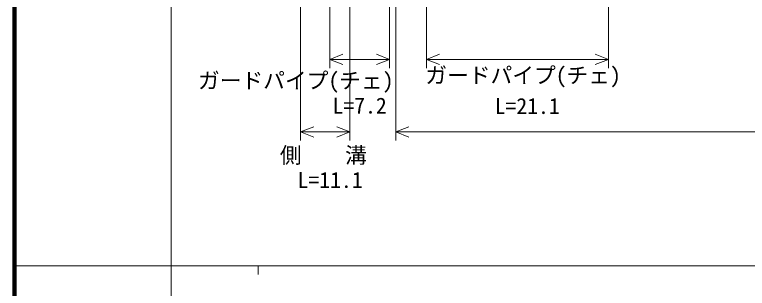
# Model space of a CAD drawing. Units: millimetres on the paper, with parts at other scales. Extents: x 40 to 680, y 20 to 380.
# Drawn here: x 40 to 124.3, y 202.4 to 233.9 of the extents above; entities that cross this region are included whole.
import ezdxf
from ezdxf.enums import TextEntityAlignment as Align

# ---------------------------------------------------------------- set-up
doc = ezdxf.new("R2010")
doc.units = ezdxf.units.MM
for name, color, linetype, lineweight in [('M-STR-HTXT', 7, 'Continuous', 13), ('M-TTL', 2, 'Continuous', 140), ('M-TTL-BAND', 7, 'Continuous', 13)]:
    doc.layers.add(name, color=color, linetype=linetype, lineweight=lineweight)
doc.styles.add('ＭＳ ゴシック', font='')
doc.styles.get('ＭＳ ゴシック').set_extended_font_data('MS Gothic')

msp = doc.modelspace()

# ---------------------------------------------------------------- linework, layer by layer
at = {"layer": 'M-STR-HTXT'}
for p, q in [((87.359, 275.637), (87.359, 227.734)), ((108.287, 275.637), (108.287, 227.734)), ((76.236, 274.287), (76.236, 227.734)), ((83.107, 274.287), (83.107, 227.734)), ((83.843, 273.094), (83.843, 219.392)), ((72.894, 262.573), (72.894, 219.392)), ((78.566, 262.573), (78.566, 219.392)), ((76.236, 228.734), (77.736, 229.334)), ((83.107, 228.734), (81.607, 229.334)), ((87.359, 228.734), (88.859, 229.334)), ((108.287, 228.734), (106.787, 229.334)), ((76.236, 228.734), (83.107, 228.734)), ((76.236, 228.734), (77.736, 228.134)), ((83.107, 228.734), (81.607, 228.134)), ((87.359, 228.734), (108.287, 228.734)), ((87.359, 228.734), (88.859, 228.134)), ((108.287, 228.734), (106.787, 228.134)), ((72.894, 220.392), (74.394, 220.992)), ((78.566, 220.392), (77.066, 220.992)), ((83.843, 220.392), (85.343, 220.992)), ((72.894, 220.392), (78.566, 220.392)), ((72.894, 220.392), (74.394, 219.792)), ((78.566, 220.392), (77.066, 219.792)), ((83.843, 220.392), (273.496, 220.392)), ((83.843, 220.392), (85.343, 219.792))]:
    msp.add_line(p, q, dxfattribs=at)
at = {"layer": 'M-TTL'}
msp.add_line((40, 380), (40, 20), dxfattribs=at)
at = {"layer": 'M-TTL-BAND'}
for p, q in [((58, 370), (58, 20)), ((40, 205), (579, 205)), ((68, 205), (68, 204))]:
    msp.add_line(p, q, dxfattribs=at)

# ---------------------------------------------------------------- texts
at = {"layer": 'M-STR-HTXT', "style": 'ＭＳ ゴシック'}
for s, p in [('ガードパイプ(チェ)', (98.481, 225.444)), ('ガードパイプ(チェ)', (72.332, 224.837)), ('L=7.2', (79.679, 221.958)), ('L=21.1', (98.956, 221.909)), ('側\u3000\u3000溝', (75.506, 216.257)), (' L=11.1', (75.659, 213.405))]:
    msp.add_text(s, height=1.833, dxfattribs=at).set_placement(p, align=Align.BOTTOM_CENTER)

doc.saveas('drawing.dxf')
